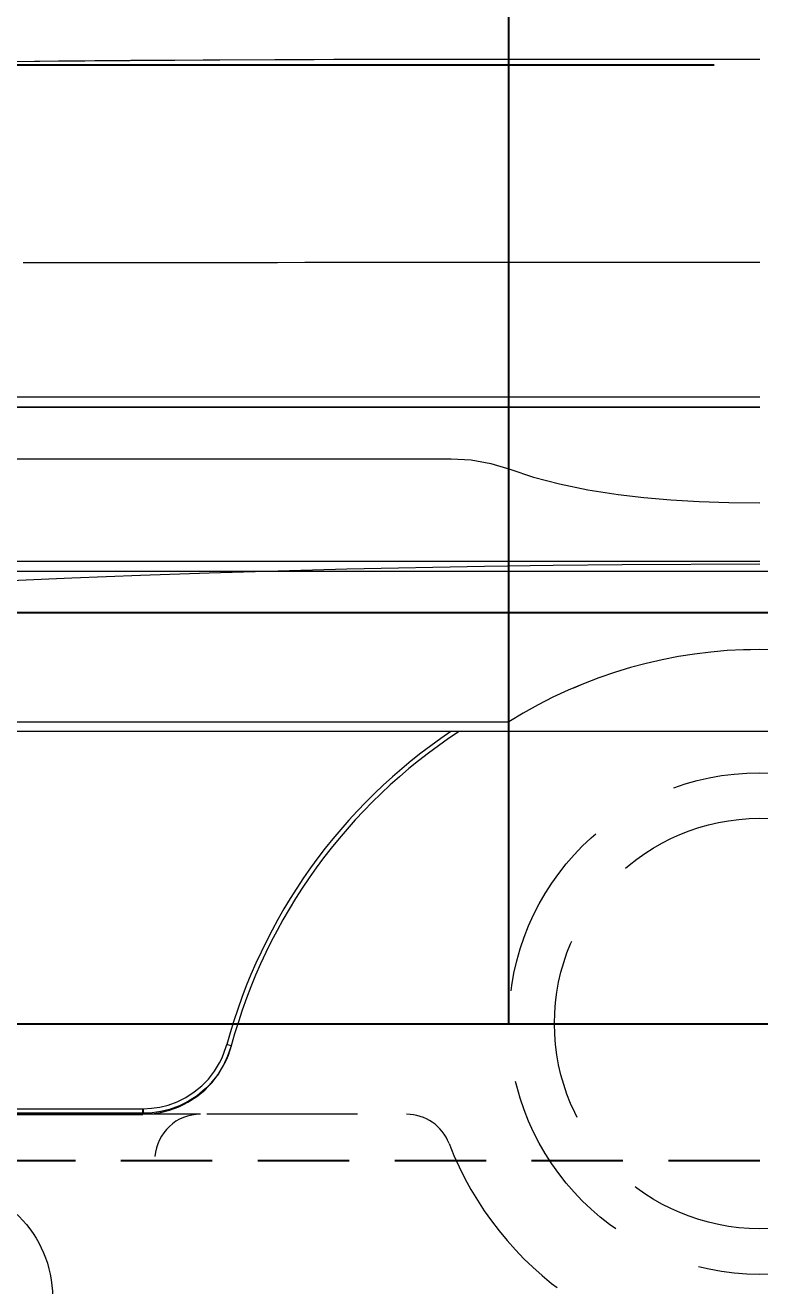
# Model space of a CAD drawing. Extents: x 2734 to 5638, y -143 to 2294.
# Drawn here: x 4322 to 4402.5, y 245.8 to 384 of the extents above; entities that cross this region are included whole.
import ezdxf

# ---------------------------------------------------------------- set-up
doc = ezdxf.new("R2010")
doc.units = 0
doc.header["$LTSCALE"] = 20
doc.header["$MEASUREMENT"] = 0
doc.linetypes.add('HIDDEN', pattern=[0.375, 0.25, -0.125])
doc.layers.get('0').update_dxf_attribs({"linetype": 'CONTINUOUS'})
doc.layers.get('DEFPOINTS').update_dxf_attribs({"linetype": 'CONTINUOUS'})
doc.layers.add('3', color=3, linetype='CONTINUOUS')
doc.styles.get("Standard").update_dxf_attribs({"font": 'NanumGothic.ttf'})
doc.dimstyles.get("Standard").update_dxf_attribs({"dimtxt": 2.5, "dimasz": 2, "dimexe": 2, "dimexo": 1, "dimgap": 1.5, "dimtad": 1, "dimdec": 0, "dimlfac": 10, "dimrnd": 0.5, "dimzin": 0, "dimdsep": 46, "dimtxsty": 'Standard', "dimcen": 0, "dimclrt": 2, "dimadec": 0, "dimazin": 0, "dimtfac": 1, "dimtdec": 0, "dimtmove": 0, "dimatfit": 3, "dimfxl": 0, "dimtolj": 1, "dimtzin": 0, "dimarcsym": 0})

# ---------------------------------------------------------------- blocks, each defined once
blk = doc.blocks.new('*D28')
at = {"layer": '3', "color": 3, "lineweight": -2}
for p, q in [((4397.46, 379.62), (3990.29, 379.62)), ((4000.29, 359.62), (4000.29, 169.59)), ((4000.29, -65.45), (4000.29, 124.59)), ((4147.46, -85.45), (3990.29, -85.45))]:
    blk.add_line(p, q, dxfattribs=at)
at = {"layer": '3', "color": 3}
for points in [[(3996.95, 359.62), (4003.62, 359.62), (4000.29, 379.62)], [(3996.95, -65.45), (4003.62, -65.45), (4000.29, -85.45)]]:
    blk.add_solid(points, dxfattribs=at)
at = {"layer": 'DEFPOINTS', "color": 0}
for p in [(4402.46, 379.62), (4000.29, -85.45), (4152.46, -85.45)]:
    blk.add_point(p, dxfattribs=at)
at = {"layer": '3', "color": 2, "insert": (4000.29, 147.09), "char_height": 25, "attachment_point": 5}
blk.add_mtext('\\A1;465', dxfattribs=at)
blk = doc.blocks.new('*D30')
at = {"layer": '3', "color": 3, "lineweight": -2}
for p, q in [((4093.19, 294.48), (4093.19, 314.48)), ((4093.19, 314.48), (4140.69, 314.48)), ((4424.96, 274.48), (4083.19, 274.48)), ((4093.19, 244.48), (4093.19, 274.48)), ((4535.96, 244.48), (4083.19, 244.48)), ((4093.19, 224.48), (4093.19, 204.48))]:
    blk.add_line(p, q, dxfattribs=at)
at = {"layer": '3', "color": 3}
for points in [[(4089.86, 294.48), (4096.52, 294.48), (4093.19, 274.48)], [(4089.86, 224.48), (4096.52, 224.48), (4093.19, 244.48)]]:
    blk.add_solid(points, dxfattribs=at)
at = {"layer": 'DEFPOINTS', "color": 0}
for p in [(4429.96, 274.48), (4093.19, 244.48), (4540.96, 244.48)]:
    blk.add_point(p, dxfattribs=at)
at = {"layer": '3', "color": 2, "insert": (4121.94, 336.98), "char_height": 25, "attachment_point": 5}
blk.add_mtext('\\A1;30', dxfattribs=at)

msp = doc.modelspace()

# ---------------------------------------------------------------- linework, layer by layer
at = {"color": 2, "linetype": 'Continuous', "lineweight": 0}
msp.add_line((4503.73038, 324.12146), (4301.14906, 324.12146), dxfattribs=at)
msp.add_line((4503.73038, 324.12146), (4301.14906, 324.12146), dxfattribs=at)
at = {"color": 4, "linetype": 'Continuous', "lineweight": 0}
for p, q in [((4344.53828, 272.10615), (4344.05564, 272.23675)), ((4334.88188, 264.71191), (4210.58915, 264.71191)), ((4210.59905, 264.62215), (4334.85767, 264.62215)), ((4211.12073, 265.21156), (4334.88188, 265.21156))]:
    msp.add_line(p, q, dxfattribs=at)
at = {"color": 4}
for p, q in [((4210.59905, 264.62146), (4334.85767, 264.62146)), ((4334.88188, 264.71191), (4334.88188, 265.21156))]:
    msp.add_line(p, q, dxfattribs=at)
at = {"color": 3, "linetype": 'HIDDEN', "ltscale": 2}
msp.add_line((4182.45539, 259.54932), (4622.45539, 259.54932), dxfattribs=at)
at = {"color": 2, "linetype": 'Continuous', "lineweight": 0}
for points in [[(4402.45539, 380.24666), (4382.73929, 380.25266), (4363.01993, 380.24493), (4343.29736, 380.18498), (4323.57197, 380.03423), (4303.84472, 379.75429), (4288.34448, 379.4188), (4272.84536, 378.9617), (4257.34902, 378.36502), (4241.85756, 377.61103), (4226.37405, 376.68271)], [(4402.45539, 380.24666), (4382.73929, 380.25266), (4363.01993, 380.24493), (4343.29736, 380.18498), (4323.57197, 380.03423), (4303.84472, 379.75429), (4288.34448, 379.4188), (4272.84536, 378.9617), (4257.34902, 378.36502), (4241.85756, 377.61103), (4226.37405, 376.68271)], [(4402.43512, 380.24183), (4398.94439, 380.24219), (4394.6054, 380.24341), (4390.49458, 380.24501), (4386.61195, 380.24661), (4382.95754, 380.24791), (4379.53138, 380.24873), (4376.51005, 380.24897), (4373.69166, 380.24866), (4371.0762, 380.2478), (4368.66371, 380.24645), (4366.45418, 380.24468), (4364.22788, 380.24232), (4362.13488, 380.23952), (4360.02917, 380.2361), (4357.91042, 380.23199), (4355.77861, 380.22713), (4353.63374, 380.22146), (4351.47582, 380.21492), (4349.30485, 380.20744), (4341.44665, 380.17201), (4333.52819, 380.12119), (4325.60982, 380.05269), (4317.69161, 379.96406)], [(4402.43512, 380.24183), (4398.94439, 380.24219), (4394.6054, 380.24341), (4390.49458, 380.24501), (4386.61195, 380.24661), (4382.95754, 380.24791), (4379.53138, 380.24873), (4376.51005, 380.24897), (4373.69166, 380.24866), (4371.0762, 380.2478), (4368.66371, 380.24645), (4366.45418, 380.24468), (4364.22788, 380.24232), (4362.13488, 380.23952), (4360.02917, 380.2361), (4357.91042, 380.23199), (4355.77861, 380.22713), (4353.63374, 380.22146), (4351.47582, 380.21492), (4349.30485, 380.20744), (4341.44665, 380.17201), (4333.52819, 380.12119), (4325.60982, 380.05269), (4317.69161, 379.96406)], [(4321.72431, 357.98623), (4321.9712, 357.98631), (4322.21826, 357.9864), (4322.46551, 357.98649), (4322.71294, 357.98658), (4323.30729, 357.98682), (4324.05452, 357.98715), (4324.95641, 357.98758), (4326.01508, 357.98812), (4327.23295, 357.98879), (4328.68601, 357.98963), (4330.32097, 357.99063), (4332.14146, 357.99179), (4334.15134, 357.99313), (4336.35461, 357.99463), (4338.75537, 357.99629), (4341.35779, 357.99811), (4344.16597, 358.00007), (4346.81054, 358.00189), (4349.62007, 358.00379), (4352.59692, 358.00576), (4355.74322, 358.00778), (4358.65359, 358.00958), (4361.69764, 358.01141), (4364.48763, 358.01303), (4364.80731, 358.01322), (4365.12832, 358.0134), (4365.45064, 358.01358), (4365.77428, 358.01376), (4366.09924, 358.01395), (4366.42552, 358.01413), (4366.75312, 358.01431), (4371.25983, 358.01674), (4375.65186, 358.01893), (4379.92213, 358.02088), (4384.06437, 358.02257), (4388.07325, 358.02397), (4391.8764, 358.02503), (4395.54301, 358.02579), (4399.07008, 358.02625), (4402.45518, 358.02642)], [(4321.72431, 357.98623), (4321.9712, 357.98631), (4322.21826, 357.9864), (4322.46551, 357.98649), (4322.71294, 357.98658), (4323.30729, 357.98682), (4324.05452, 357.98715), (4324.95641, 357.98758), (4326.01508, 357.98812), (4327.23295, 357.98879), (4328.68601, 357.98963), (4330.32097, 357.99063), (4332.14146, 357.99179), (4334.15134, 357.99313), (4336.35461, 357.99463), (4338.75537, 357.99629), (4341.35779, 357.99811), (4344.16597, 358.00007), (4346.81054, 358.00189), (4349.62007, 358.00379), (4352.59692, 358.00576), (4355.74322, 358.00778), (4358.65359, 358.00958), (4361.69764, 358.01141), (4364.48763, 358.01303), (4364.80731, 358.01322), (4365.12832, 358.0134), (4365.45064, 358.01358), (4365.77428, 358.01376), (4366.09924, 358.01395), (4366.42552, 358.01413), (4366.75312, 358.01431), (4371.25983, 358.01674), (4375.65186, 358.01893), (4379.92213, 358.02088), (4384.06437, 358.02257), (4388.07325, 358.02397), (4391.8764, 358.02503), (4395.54301, 358.02579), (4399.07008, 358.02625), (4402.45518, 358.02642)], [(4402.45556, 343.22599), (4396.59532, 343.22591), (4390.7445, 343.22583), (4384.9124, 343.22575), (4379.10839, 343.22567), (4373.34192, 343.22559), (4367.6225, 343.22551), (4361.95928, 343.22543), (4356.36127, 343.22535), (4350.83749, 343.22527), (4345.39698, 343.2252), (4340.04864, 343.22512), (4334.80093, 343.22504), (4329.86564, 343.22496), (4325.03831, 343.22488), (4320.32642, 343.22481)], [(4402.45556, 343.22599), (4396.59532, 343.22591), (4390.7445, 343.22583), (4384.9124, 343.22575), (4379.10839, 343.22567), (4373.34192, 343.22559), (4367.6225, 343.22551), (4361.95928, 343.22543), (4356.36127, 343.22535), (4350.83749, 343.22527), (4345.39698, 343.2252), (4340.04864, 343.22512), (4334.80093, 343.22504), (4329.86564, 343.22496), (4325.03831, 343.22488), (4320.32642, 343.22481)], [(4313.12934, 342.13933), (4317.31717, 342.13933), (4321.61956, 342.13933), (4323.81205, 342.13933)], [(4313.12934, 342.13933), (4317.31717, 342.13933), (4321.61956, 342.13933), (4323.81205, 342.13933)], [(4317.89517, 342.14643), (4322.63167, 342.14643), (4327.49374, 342.14643), (4332.47356, 342.14643), (4337.29056, 342.14643), (4342.19908, 342.14643), (4347.19228, 342.14643), (4352.26324, 342.14643), (4357.40475, 342.14643), (4362.57021, 342.14643), (4367.39352, 342.14643), (4372.17313, 342.14643), (4373.66507, 342.14643), (4375.16884, 342.14643), (4376.81318, 342.14643), (4378.62527, 342.14643), (4380.60589, 342.14643), (4382.75574, 342.14643), (4385.07539, 342.14643), (4387.56526, 342.14643), (4390.22555, 342.14643), (4393.05621, 342.14643), (4396.00179, 342.14643), (4399.11069, 342.14643), (4402.38181, 342.14643), (4402.45375, 342.14643)], [(4317.89517, 342.14643), (4322.63167, 342.14643), (4327.49374, 342.14643), (4332.47356, 342.14643), (4337.29056, 342.14643), (4342.19908, 342.14643), (4347.19228, 342.14643), (4352.26324, 342.14643), (4357.40475, 342.14643), (4362.57021, 342.14643), (4367.39352, 342.14643), (4372.17313, 342.14643), (4373.66507, 342.14643), (4375.16884, 342.14643), (4376.81318, 342.14643), (4378.62527, 342.14643), (4380.60589, 342.14643), (4382.75574, 342.14643), (4385.07539, 342.14643), (4387.56526, 342.14643), (4390.22555, 342.14643), (4393.05621, 342.14643), (4396.00179, 342.14643), (4399.11069, 342.14643), (4402.38181, 342.14643), (4402.45375, 342.14643)], [(4333.98004, 342.12146), (4332.69922, 342.12146), (4328.30007, 342.12146), (4325.39586, 342.12146), (4322.53775, 342.12146)], [(4333.98004, 342.12146), (4332.69922, 342.12146), (4328.30007, 342.12146), (4325.39586, 342.12146), (4322.53775, 342.12146)], [(4322.68061, 342.12146), (4325.05268, 342.12146), (4326.21971, 342.12146), (4327.39366, 342.12146), (4328.57451, 342.12146), (4329.82177, 342.12146), (4331.29194, 342.12146), (4333.14392, 342.12146), (4333.56429, 342.12146)], [(4322.68061, 342.12146), (4325.05268, 342.12146), (4326.21971, 342.12146), (4327.39366, 342.12146), (4328.57451, 342.12146), (4329.82177, 342.12146), (4331.29194, 342.12146), (4333.14392, 342.12146), (4333.56429, 342.12146)], [(4323.81205, 342.13933), (4326.03121, 342.13933), (4330.54664, 342.13933), (4333.3321, 342.13933)], [(4323.81205, 342.13933), (4326.03121, 342.13933), (4330.54664, 342.13933), (4333.3321, 342.13933)], [(4333.3321, 342.13933), (4335.15956, 342.13933), (4336.00167, 342.13933)], [(4333.3321, 342.13933), (4335.15956, 342.13933), (4336.00167, 342.13933)], [(4336.00167, 342.13933), (4336.81943, 342.13933)], [(4336.00167, 342.13933), (4336.81943, 342.13933)], [(4336.76307, 342.12146), (4336.89544, 342.12146), (4339.05731, 342.12146)], [(4336.76307, 342.12146), (4336.89544, 342.12146), (4339.05731, 342.12146)], [(4336.81943, 342.13933), (4339.86348, 342.13933), (4344.65197, 342.13933), (4349.51864, 342.13933), (4353.15202, 342.13933), (4356.69083, 342.13933)], [(4336.81943, 342.13933), (4339.86348, 342.13933), (4344.65197, 342.13933), (4349.51864, 342.13933), (4353.15202, 342.13933), (4356.69083, 342.13933)], [(4339.05731, 342.12146), (4340.04433, 342.12146), (4341.0348, 342.12146), (4342.02871, 342.12146)], [(4339.05731, 342.12146), (4340.04433, 342.12146), (4341.0348, 342.12146), (4342.02871, 342.12146)], [(4342.02871, 342.12146), (4343.02606, 342.12146), (4344.02685, 342.12146), (4344.52853, 342.12146)], [(4342.02871, 342.12146), (4343.02606, 342.12146), (4344.02685, 342.12146), (4344.52853, 342.12146)], [(4344.52853, 342.12146), (4345.03108, 342.12146), (4345.53449, 342.12146)], [(4344.52853, 342.12146), (4345.03108, 342.12146), (4345.53449, 342.12146)], [(4345.53449, 342.12146), (4346.03875, 342.12146)], [(4345.53449, 342.12146), (4346.03875, 342.12146)], [(4346.03875, 342.12146), (4347.72649, 342.12146), (4349.42307, 342.12146), (4351.12848, 342.12146), (4351.98449, 342.12146)], [(4346.03875, 342.12146), (4347.72649, 342.12146), (4349.42307, 342.12146), (4351.12848, 342.12146), (4351.98449, 342.12146)], [(4351.98449, 342.12146), (4352.84272, 342.12146), (4354.56579, 342.12146), (4356.2977, 342.12146), (4358.23134, 342.12146), (4359.80739, 342.12146), (4361.38894, 342.12146), (4362.97598, 342.12146), (4364.56852, 342.12146), (4366.16655, 342.12146)], [(4351.98449, 342.12146), (4352.84272, 342.12146), (4354.56579, 342.12146), (4356.2977, 342.12146), (4358.23134, 342.12146), (4359.80739, 342.12146), (4361.38894, 342.12146), (4362.97598, 342.12146), (4364.56852, 342.12146), (4366.16655, 342.12146)], [(4356.69083, 342.13933), (4360.12756, 342.13933), (4361.44857, 342.13933), (4362.75268, 342.13933), (4364.0396, 342.13933), (4364.67653, 342.13933)], [(4356.69083, 342.13933), (4360.12756, 342.13933), (4361.44857, 342.13933), (4362.75268, 342.13933), (4364.0396, 342.13933), (4364.67653, 342.13933)], [(4364.67653, 342.13933), (4365.30906, 342.13933), (4366.64095, 342.13933), (4368.14022, 342.13933), (4369.96854, 342.13933), (4371.99949, 342.13933)], [(4364.67653, 342.13933), (4365.30906, 342.13933), (4366.64095, 342.13933), (4368.14022, 342.13933), (4369.96854, 342.13933), (4371.99949, 342.13933)], [(4366.16655, 342.12146), (4367.77009, 342.12146), (4369.37911, 342.12146), (4371.66894, 342.12146)], [(4366.16655, 342.12146), (4367.77009, 342.12146), (4369.37911, 342.12146), (4371.66894, 342.12146)], [(4371.66894, 342.12146), (4373.97063, 342.12146), (4376.28418, 342.12146), (4378.77612, 342.12146), (4381.29729, 342.12146)], [(4371.66894, 342.12146), (4373.97063, 342.12146), (4376.28418, 342.12146), (4378.77612, 342.12146), (4381.29729, 342.12146)], [(4371.99949, 342.13933), (4374.23458, 342.13933)], [(4371.99949, 342.13933), (4374.23458, 342.13933)], [(4374.23458, 342.13933), (4375.42912, 342.13933)], [(4374.23458, 342.13933), (4375.42912, 342.13933)], [(4375.42912, 342.13933), (4376.6752, 342.13933)], [(4375.42912, 342.13933), (4376.6752, 342.13933)], [(4376.6752, 342.13933), (4379.32262, 342.13933)], [(4376.6752, 342.13933), (4379.32262, 342.13933)], [(4379.32262, 342.13933), (4380.7242, 342.13933)], [(4379.32262, 342.13933), (4380.7242, 342.13933)], [(4380.7242, 342.13933), (4382.17782, 342.13933), (4385.24149, 342.13933), (4386.71544, 342.13933)], [(4380.7242, 342.13933), (4382.17782, 342.13933), (4385.24149, 342.13933), (4386.71544, 342.13933)], [(4381.29729, 342.12146), (4383.82346, 342.12146), (4386.53353, 342.12146), (4389.07621, 342.12146), (4391.62243, 342.12146), (4394.17219, 342.12146), (4396.92077, 342.12146), (4399.68731, 342.12146), (4402.45524, 342.12146)], [(4381.29729, 342.12146), (4383.82346, 342.12146), (4386.53353, 342.12146), (4389.07621, 342.12146), (4391.62243, 342.12146), (4394.17219, 342.12146), (4396.92077, 342.12146), (4399.68731, 342.12146), (4402.45524, 342.12146)], [(4386.71544, 342.13933), (4388.23323, 342.13933), (4389.79484, 342.13933)], [(4386.71544, 342.13933), (4388.23323, 342.13933), (4389.79484, 342.13933)], [(4389.79484, 342.13933), (4391.40022, 342.13933)], [(4389.79484, 342.13933), (4391.40022, 342.13933)], [(4391.40022, 342.13933), (4393.04928, 342.13933)], [(4391.40022, 342.13933), (4393.04928, 342.13933)], [(4393.04928, 342.13933), (4394.7419, 342.13933), (4396.47795, 342.13933)], [(4393.04928, 342.13933), (4394.7419, 342.13933), (4396.47795, 342.13933)], [(4396.47795, 342.13933), (4398.25725, 342.13933), (4400.07958, 342.13933)], [(4396.47795, 342.13933), (4398.25725, 342.13933), (4400.07958, 342.13933)], [(4400.07958, 342.13933), (4401.94469, 342.13933), (4402.44558, 342.13933)], [(4400.07958, 342.13933), (4401.94469, 342.13933), (4402.44558, 342.13933)], [(4301.3424, 336.4467), (4307.08867, 336.4467), (4313.10115, 336.4467), (4319.36307, 336.4467), (4325.85694, 336.4467), (4332.56465, 336.4467), (4339.46748, 336.4467), (4346.54617, 336.4467), (4353.78097, 336.4467), (4361.15168, 336.4467), (4368.63774, 336.4467)], [(4301.3424, 336.4467), (4307.08867, 336.4467), (4313.10115, 336.4467), (4319.36307, 336.4467), (4325.85694, 336.4467), (4332.56465, 336.4467), (4339.46748, 336.4467), (4346.54617, 336.4467), (4353.78097, 336.4467), (4361.15168, 336.4467), (4368.63774, 336.4467)], [(4368.6382, 336.46365), (4370.83039, 336.33439), (4372.96785, 335.95444), (4375.05068, 335.32381)], [(4368.6382, 336.46365), (4370.83039, 336.33439), (4372.96785, 335.95444), (4375.05068, 335.32381)], [(4375.05068, 335.32381), (4377.67296, 334.45925), (4380.52507, 333.70996), (4383.60759, 333.07596), (4386.92062, 332.55724), (4389.73666, 332.22527), (4392.69926, 331.96707), (4395.80749, 331.78266), (4399.06, 331.67203), (4402.45504, 331.63518)], [(4375.05068, 335.32381), (4377.67296, 334.45925), (4380.52507, 333.70996), (4383.60759, 333.07596), (4386.92062, 332.55724), (4389.73666, 332.22527), (4392.69926, 331.96707), (4395.80749, 331.78266), (4399.06, 331.67203), (4402.45504, 331.63518)], [(4300.49433, 325.22599), (4306.46007, 325.22599), (4312.7098, 325.22599), (4319.22505, 325.22599), (4325.98654, 325.22599), (4332.97429, 325.22599), (4340.16762, 325.22599), (4347.54526, 325.22599), (4355.08539, 325.22599), (4362.76571, 325.22599), (4370.56351, 325.22599), (4378.45573, 325.22599), (4386.41902, 325.22599), (4394.42983, 325.22599), (4402.46448, 325.22599)], [(4300.49433, 325.22599), (4306.46007, 325.22599), (4312.7098, 325.22599), (4319.22505, 325.22599), (4325.98654, 325.22599), (4332.97429, 325.22599), (4340.16762, 325.22599), (4347.54526, 325.22599), (4355.08539, 325.22599), (4362.76571, 325.22599), (4370.56351, 325.22599), (4378.45573, 325.22599), (4386.41902, 325.22599), (4394.42983, 325.22599), (4402.46448, 325.22599)]]:
    msp.add_lwpolyline(points, dxfattribs=at)
at = {"color": 4, "linetype": 'Continuous', "lineweight": 0}
for points in [[(4215.28891, 315.64958), (4223.00533, 316.40107), (4237.6027, 317.73542), (4244.90598, 318.36022), (4252.21079, 318.95665), (4266.8331, 320.06498), (4281.87887, 321.08648), (4289.40506, 321.55225), (4296.93246, 321.98797), (4311.99678, 322.76959), (4327.06302, 323.43087), (4334.59833, 323.71647), (4342.13412, 323.972), (4357.21298, 324.39301), (4372.29088, 324.69368), (4379.83091, 324.79893), (4387.37071, 324.8741), (4402.45539, 324.93426)], [(4590.87136, 306.56138), (4565.65631, 306.56138), (4540.4403, 306.56138), (4515.22322, 306.56138), (4490.00544, 306.56138), (4464.75634, 306.56138), (4439.50681, 306.56138), (4414.2567, 306.56138), (4389.0064, 306.56138), (4363.75667, 306.56138), (4338.50701, 306.56138), (4313.25728, 306.56138), (4288.00788, 306.56138), (4251.02303, 306.56138), (4214.03942, 306.56138)], [(4334.85767, 264.62215), (4335.82686, 264.66923), (4336.31145, 264.72841), (4336.78691, 264.81007), (4337.76525, 265.05435), (4338.80434, 265.43424), (4339.31038, 265.66861), (4339.79511, 265.92658), (4340.77158, 266.55896), (4341.62654, 267.26202), (4342.02656, 267.65099), (4342.39865, 268.05518), (4343.11084, 268.97572), (4343.69919, 269.94951), (4344.17879, 270.99775), (4344.51786, 272.03048)], [(4334.88188, 265.21156), (4335.79946, 265.25601), (4336.72152, 265.39148), (4337.63462, 265.61932), (4338.62191, 265.97907), (4339.56343, 266.44564), (4340.49149, 267.04517), (4341.30418, 267.71185), (4341.68448, 268.08077), (4342.0383, 268.46416), (4342.71569, 269.33745), (4343.26181, 270.2356), (4343.49854, 270.70962), (4343.7055, 271.18852), (4344.05564, 272.23675)], [(4344.53828, 272.10615), (4344.19073, 271.05576), (4343.97219, 270.54268), (4343.72942, 270.05013), (4343.12787, 269.0545), (4342.45222, 268.17835), (4342.07614, 267.76653), (4341.68399, 267.38212), (4340.78667, 266.64178), (4339.8593, 266.03899), (4339.36822, 265.77504), (4338.87105, 265.54228), (4337.77948, 265.14104), (4336.8089, 264.89939), (4335.85449, 264.75933), (4334.88188, 264.71191)]]:
    msp.add_lwpolyline(points, dxfattribs=at)
for radius, start, end in [(60.5, 124.0166058, 164.8588317), (60, 123.3207474, 164.8588317), (60, 164.8588317, 164.9336767)]:
    msp.add_arc((4402.45539, 256.43426), radius, start, end, dxfattribs=at)
at = {"color": 4}
msp.add_arc((4402.45539, 246.44118), 70, 164.8699707, 164.9460608, dxfattribs=at)
at = {"layer": '3'}
msp.add_line((4374.95539, 274.54932), (4374.95539, 510.54932), dxfattribs=at)
at = {"layer": '3', "color": 7}
for p, q in [((4212.39547, 319.62146), (4374.95539, 319.62146)), ((4374.95539, 319.62146), (4592.51532, 319.62146))]:
    msp.add_line(p, q, dxfattribs=at)
at = {"layer": '3', "color": 7, "linetype": 'Continuous', "lineweight": 0}
for p, q in [((4221.45539, 319.62146), (4374.95539, 319.62146)), ((4374.95539, 319.62146), (4583.45539, 319.62146)), ((4210.39754, 307.62146), (4374.95539, 307.62146))]:
    msp.add_line(p, q, dxfattribs=at)
at = {"layer": '3', "color": 7, "linetype": 'HIDDEN', "lineweight": 0, "ltscale": 4}
for p, q in [((4341.16895, 264.6147), (4211.12146, 264.67401)), ((4358.37977, 264.61835), (4341.85565, 264.62589))]:
    msp.add_line(p, q, dxfattribs=at)
for centre, radius in [((4402.45539, 274.54932), 27.5), ((4402.45539, 274.54932), 22.5), ((4312.45539, 244.54932), 12.5)]:
    msp.add_circle(centre, radius, dxfattribs=at)
at = {"layer": '3', "color": 7, "linetype": 'Continuous', "lineweight": 0}
msp.add_arc((4402.45539, 263.92563), 51.62922, 57.8157178, 122.1842822, dxfattribs=at)
at = {"layer": '3', "color": 7, "linetype": 'HIDDEN', "lineweight": 0, "ltscale": 4}
for centre, radius, start, end in [((4402.45539, 263.92563), 51.62922, 57.8157178, 122.1842822), ((4341.16667, 259.6147), 5, 89.9738684, 176.0502414), ((4341.78886, 268.62592), 5, 306.7847134, 306.843766), ((4361.38159, 268.61698), 5, 233.0446237, 233.1039707), ((4363.73977, 259.6044), 5, 21.1074766, 89.9738684), ((4402.45539, 274.54932), 36.5, 201.1074766, 338.8925234)]:
    msp.add_arc(centre, radius, start, end, dxfattribs=at)

# ---------------------------------------------------------------- dimensions: what is measured, and where the dimension line sits
at = {"layer": '3'}
for base, p1, p2, picture, middle in [((4000.28707, -85.45068), (4402.45539, 379.62146), (4152.45539, -85.45068), '*D28', (4000.28707, 147.08539)), ((4093.19007, 244.47718), (4429.95539, 274.47718), (4540.95539, 244.47718), '*D30', (4121.94007, 314.47718))]:
    dim = msp.add_linear_dim(base=base, p1=p1, p2=p2, angle=90, dimstyle='Standard', override={"dimtxt": 25, "dimasz": 20, "dimexe": 10, "dimexo": 5, "dimgap": 10, "dimtih": 1, "dimtoh": 1, "dimdec": 4, "dimlfac": 1, "dimzin": 8, "dimclrd": 3, "dimclre": 3, "dimtdec": 4, "dimarcsym": 1}, dxfattribs=at)
    dim.commit()
    dim.dimension.update_dxf_attribs({"geometry": picture, "text_midpoint": middle, "dimtype": 160})

doc.saveas('drawing.dxf')
